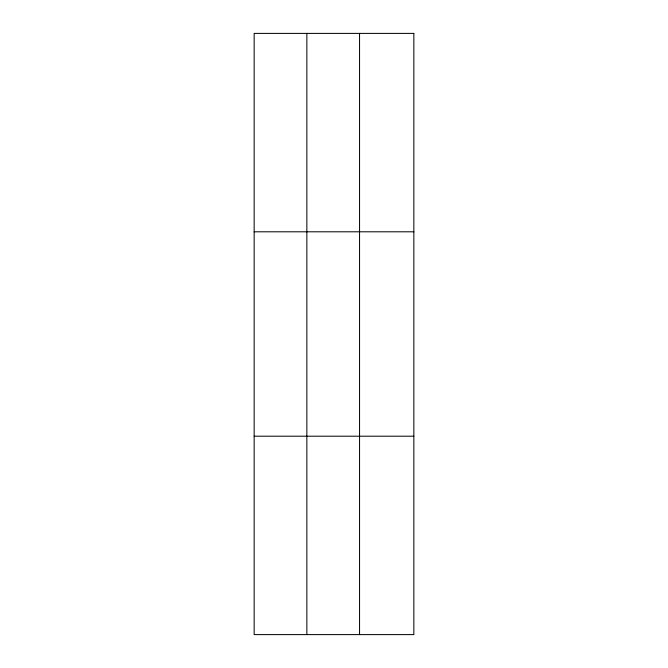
<?xml version="1.0" encoding="UTF-8"?>
<svg xmlns="http://www.w3.org/2000/svg" width="668" height="668" viewBox="0 0 668 668"><rect width="100%" height="100%" fill="white"/><g stroke="black" fill="none" stroke-linecap="round" stroke-linejoin="round"><path stroke-width="1" d="M306.854 634.6L306.854 33.4M359.551 634.6L359.551 33.4M254.157 231.796L413.843 231.796M254.157 436.204L413.843 436.204M413.843 33.4L413.843 634.6L254.157 634.6L254.157 33.4L413.843 33.4"/></g></svg>
